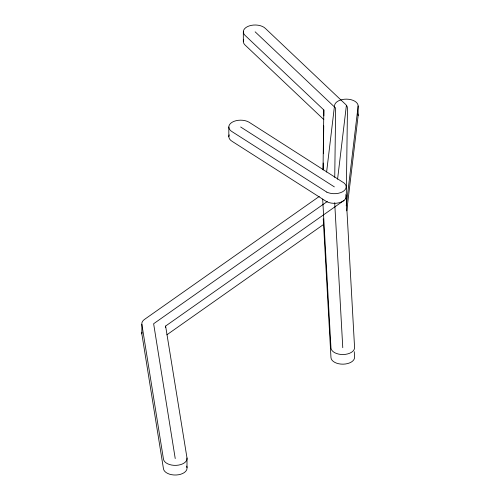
<?xml version="1.0" encoding="UTF-8"?>
<svg xmlns="http://www.w3.org/2000/svg" width="500" height="500" viewBox="0 0 500 500"><rect width="100%" height="100%" fill="white"/><g stroke="black" fill="none" stroke-linecap="round" stroke-linejoin="round"><path stroke-width="0.75" d="M323.031 169.669L323.831 109.969L244.906 35.225A11.806 6.819 0 0 1 249.225 25.913A11.806 6.819 0 0 1 265.356 28.406L345.887 104.669L347.069 106.312L347.469 108.081L346.25 199.206M323.156 170.006L323.25 163.025M323.375 153.725L323.744 125.812M334.738 177.362L335.662 108.081L255.131 31.819M326.606 172.087L334.55 105.487A11.806 6.819 0 0 1 346.737 99.144A11.806 6.819 0 0 1 358.137 105.956L358.137 115.594L346.775 210.85M337.575 179.181L346.331 105.956M346.225 205.856L358.137 105.956M319.262 196.45L144.6 319.344A11.806 6.819 0 0 0 141.862 324.319L141.862 333.956L163.463 468.762A11.806 6.819 0 0 0 176.2 475A11.806 6.819 0 0 0 187 467.65L187 458.006L165.613 326.05L344.05 200.413M327.325 201.469L153.631 323.738L175.231 458.562M166.887 334.794L323.656 224.412M240.637 126.988L334.35 186.881M323.831 119.606L244.906 44.869A11.806 6.819 0 0 1 243.725 39.694M186.75 466.112L187 467.65M141.862 324.319L163.463 459.125A11.806 6.819 0 0 0 176.2 465.356A11.806 6.819 0 0 0 187 458.006M346.156 196.3L354.569 347.5A11.806 6.819 0 0 1 343.15 354.531A11.806 6.819 0 0 1 330.969 347.938L322.681 199.081M354.269 351.681L354.569 357.137A11.806 6.819 0 0 1 343.15 364.169A11.806 6.819 0 0 1 330.969 357.575L323.244 218.85M334.7 202.756L342.769 347.719M323.831 109.969L323.831 115.9M243.325 31.819L243.325 41.456M228.825 126.988L228.825 136.631M165.613 326.05L165.613 327.531M229.231 134.869A11.806 6.819 0 0 0 232.288 141.45L326.819 201.769A11.806 6.819 0 0 0 340.763 202.244A11.806 6.819 0 0 0 345.737 194.713M141.862 333.956A11.806 6.819 0 0 1 142.006 332.181M357.731 113.831A11.806 6.819 0 0 1 358.137 115.594M326.819 192.131L232.288 131.812A11.806 6.819 0 0 1 232.288 122.169A11.806 6.819 0 0 1 248.981 122.169L343.981 182.938A11.806 6.819 0 0 1 342.388 191.875A11.806 6.819 0 0 1 326.819 192.131"/></g></svg>
